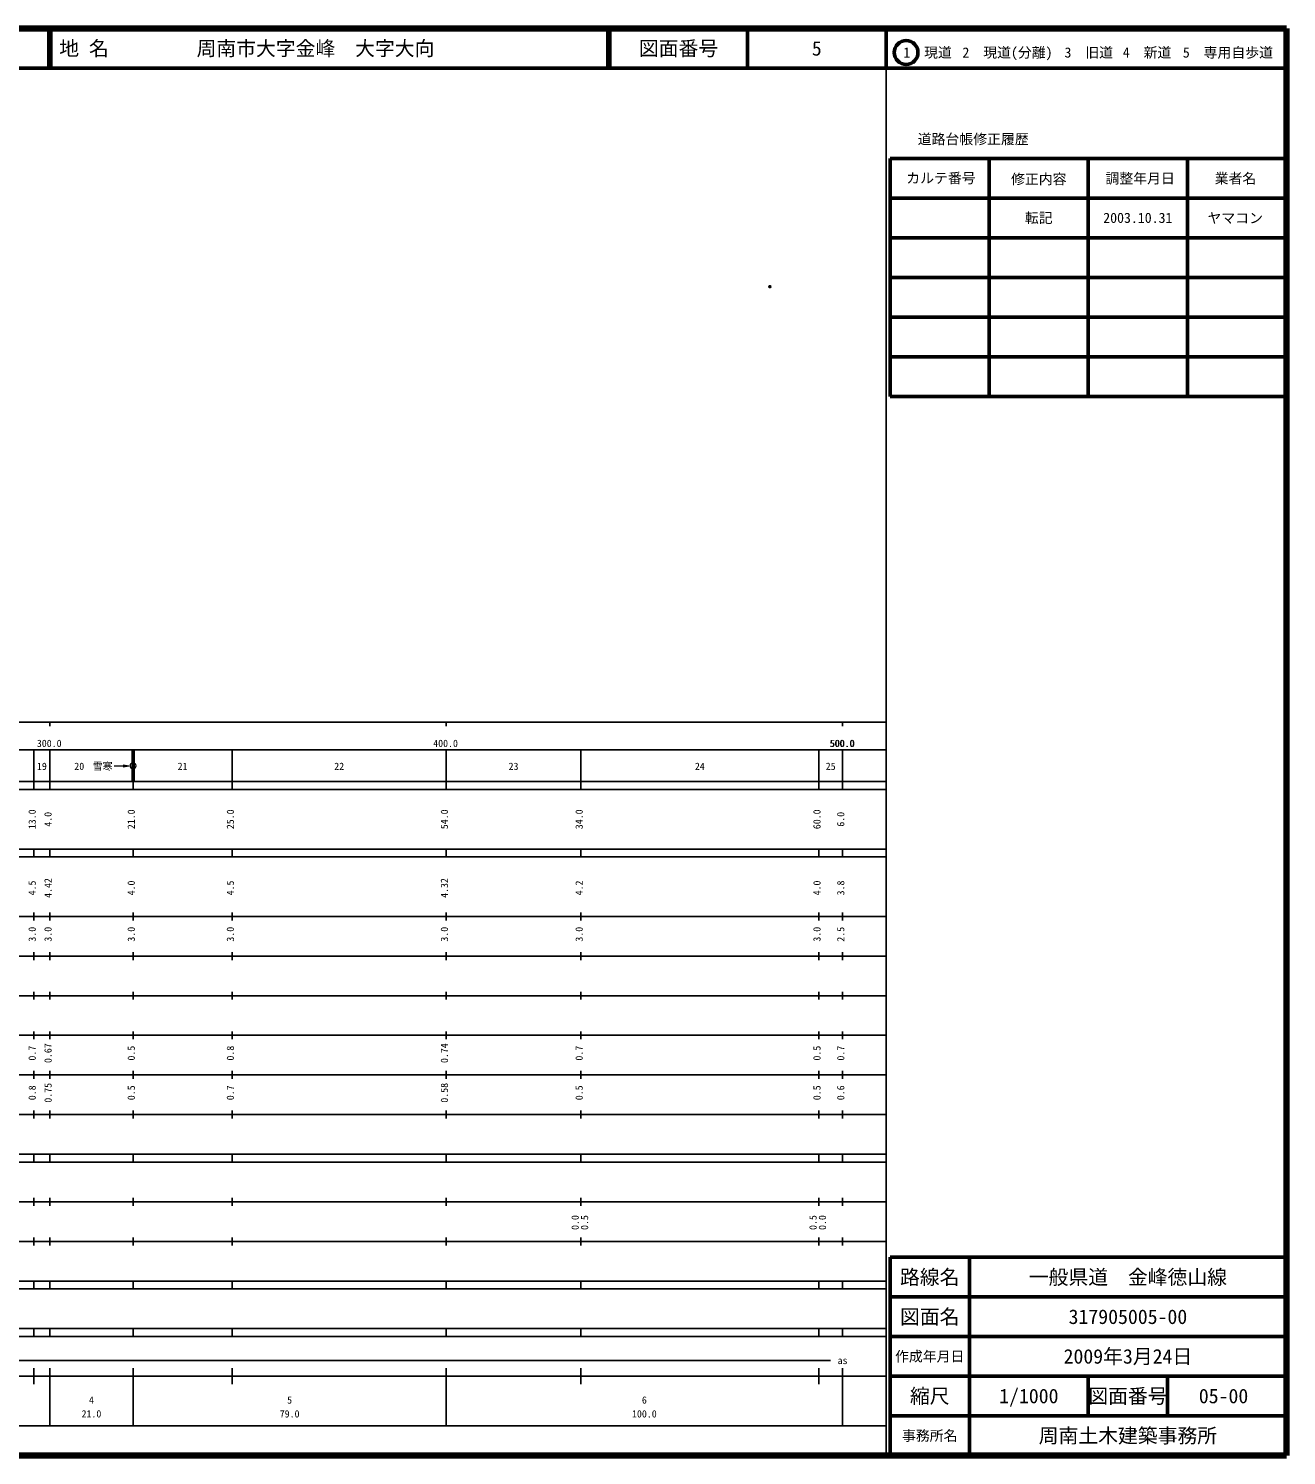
# Model space of a CAD drawing. Units: millimetres on the paper. Extents: x 40 to 680, y 20 to 380.
# Drawn here: x 362.6 to 680, y 20 to 380 of the extents above; entities that cross this region are included whole.
import ezdxf
from ezdxf.enums import TextEntityAlignment as Align

# ---------------------------------------------------------------- set-up
doc = ezdxf.new("R2010")
doc.units = ezdxf.units.MM
doc.header["$PDMODE"] = 32
doc.header["$PDSIZE"] = 0.5
doc.layers.add('M-OTRS', color=6, linetype='Continuous')
doc.layers.add('M-TTL-TXT', color=7, linetype='Continuous')
for name, color, linetype, lineweight in [('M-TTL', 2, 'Continuous', 140), ('M-TTL-BAND', 7, 'Continuous', 25), ('M-TTL-FRAM', 2, 'Continuous', 50), ('M-TTL-LINE', 7, 'Continuous', 50)]:
    doc.layers.add(name, color=color, linetype=linetype, lineweight=lineweight)
doc.styles.add('ＭＳ ゴシック', font='')
doc.styles.get('ＭＳ ゴシック').set_extended_font_data('MS Gothic')

msp = doc.modelspace()

# ---------------------------------------------------------------- linework, layer by layer
at = {"layer": 'M-OTRS'}
msp.add_point((549.677, 314.877), dxfattribs=at)
at = {"layer": 'M-TTL'}
for p, q in [((680, 380), (40, 380)), ((680, 20), (680, 380)), ((40, 20), (680, 20))]:
    msp.add_line(p, q, dxfattribs=at)
at = {"layer": 'M-TTL-BAND'}
for p, q in [((579, 20), (579, 370)), ((40, 205), (579, 205)), ((368, 205), (368, 204)), ((468, 205), (468, 204)), ((568, 205), (568, 204)), ((68, 198), (579, 198)), ((364, 188), (364, 198)), ((368, 188), (368, 198)), ((414, 188), (414, 198)), ((468, 188), (468, 198)), ((502, 188), (502, 198)), ((562, 188), (562, 198)), ((568, 188), (568, 198)), ((40, 190), (579, 190)), ((40, 188), (579, 188)), ((389, 188), (389, 190)), ((40, 173), (579, 173)), ((364, 171), (364, 173)), ((368, 171), (368, 173)), ((389, 171), (389, 173)), ((414, 171), (414, 173)), ((468, 171), (468, 173)), ((502, 171), (502, 173)), ((562, 171), (562, 173)), ((568, 171), (568, 173)), ((40, 171), (579, 171)), ((40, 156), (579, 156)), ((364, 155), (364, 157)), ((368, 155), (368, 157)), ((389, 155), (389, 157)), ((414, 155), (414, 157)), ((468, 155), (468, 157)), ((502, 155), (502, 157)), ((562, 155), (562, 157)), ((568, 155), (568, 157)), ((46, 146), (579, 146)), ((364, 145), (364, 147)), ((368, 145), (368, 147)), ((389, 145), (389, 147)), ((414, 145), (414, 147)), ((468, 145), (468, 147)), ((502, 145), (502, 147)), ((562, 145), (562, 147)), ((568, 145), (568, 147)), ((364, 135), (364, 137)), ((368, 135), (368, 137)), ((389, 135), (389, 137)), ((414, 135), (414, 137)), ((468, 135), (468, 137)), ((502, 135), (502, 137)), ((562, 135), (562, 137)), ((568, 135), (568, 137)), ((52, 136), (579, 136)), ((46, 126), (579, 126)), ((364, 125), (364, 127)), ((368, 125), (368, 127)), ((389, 125), (389, 127)), ((414, 125), (414, 127)), ((468, 125), (468, 127)), ((502, 125), (502, 127)), ((562, 125), (562, 127)), ((568, 125), (568, 127)), ((52, 116), (579, 116)), ((364, 115), (364, 117)), ((368, 115), (368, 117)), ((389, 115), (389, 117)), ((414, 115), (414, 117)), ((468, 115), (468, 117)), ((502, 115), (502, 117)), ((562, 115), (562, 117)), ((568, 115), (568, 117)), ((46, 106), (579, 106)), ((364, 105), (364, 107)), ((368, 105), (368, 107)), ((389, 105), (389, 107)), ((414, 105), (414, 107)), ((468, 105), (468, 107)), ((502, 105), (502, 107)), ((562, 105), (562, 107)), ((568, 105), (568, 107)), ((40, 96), (579, 96)), ((40, 94), (579, 94)), ((364, 94), (364, 96)), ((368, 94), (368, 96)), ((389, 94), (389, 96)), ((414, 94), (414, 96)), ((468, 94), (468, 96)), ((502, 94), (502, 96)), ((562, 94), (562, 96)), ((568, 94), (568, 96)), ((49, 84), (579, 84)), ((364, 83), (364, 85)), ((368, 83), (368, 85)), ((389, 83), (389, 85)), ((414, 83), (414, 85)), ((468, 83), (468, 85)), ((502, 83), (502, 85)), ((562, 83), (562, 85)), ((568, 83), (568, 85)), ((40, 74), (579, 74)), ((364, 73), (364, 75)), ((368, 73), (368, 75)), ((389, 73), (389, 75)), ((414, 73), (414, 75)), ((468, 73), (468, 75)), ((502, 73), (502, 75)), ((562, 73), (562, 75)), ((568, 73), (568, 75)), ((40, 64), (579, 64)), ((40, 62), (579, 62)), ((364, 62), (364, 64)), ((368, 62), (368, 64)), ((389, 62), (389, 64)), ((414, 62), (414, 64)), ((468, 62), (468, 64)), ((502, 62), (502, 64)), ((562, 62), (562, 64)), ((568, 62), (568, 64)), ((40, 52), (579, 52)), ((364, 50), (364, 52)), ((368, 50), (368, 52)), ((389, 50), (389, 52)), ((414, 50), (414, 52)), ((468, 50), (468, 52)), ((502, 50), (502, 52)), ((562, 50), (562, 52)), ((568, 50), (568, 52)), ((40, 50), (579, 50)), ((71, 44), (565, 44)), ((40, 40), (579, 40)), ((364, 38), (364, 42)), ((368, 27.5), (368, 42)), ((389, 27.5), (389, 42)), ((414, 38), (414, 42)), ((468, 27.5), (468, 42)), ((502, 38), (502, 42)), ((562, 38), (562, 42)), ((568, 27.5), (568, 42)), ((68, 27.5), (579, 27.5))]:
    msp.add_line(p, q, dxfattribs=at)
at = {"layer": 'M-TTL-BAND', "lineweight": 50}
msp.add_line((389, 190), (389, 198), dxfattribs=at)
at = {"layer": 'M-TTL-BAND', "lineweight": 13}
for q in [(384.263, 193.899), (386.519, 194.159), (386.519, 193.639)]:
    msp.add_line((387.997, 193.899), q, dxfattribs=at)
msp.add_lwpolyline([(389.75, 194, 1), (388.25, 194, 1)], format="xyb", close=True, dxfattribs=at)
at = {"layer": 'M-TTL-FRAM'}
for p, q in [((580, 347.197), (580, 287.197)), ((580, 347.197), (680, 347.197)), ((580, 287.197), (680, 287.197)), ((680, 70), (580, 70)), ((580, 70), (580, 20))]:
    msp.add_line(p, q, dxfattribs=at)
at = {"layer": 'M-TTL-LINE'}
for p, q in [((367.75, 380), (367.75, 370)), ((368.25, 380), (368.25, 370)), ((508.747, 380), (508.747, 370)), ((509.247, 380), (509.247, 370)), ((543.997, 380), (543.997, 370)), ((579, 380), (579, 370)), ((40, 370), (680, 370)), ((605, 347.197), (605, 287.197)), ((630, 347.197), (630, 287.197)), ((655, 347.197), (655, 287.197)), ((580, 337.197), (680, 337.197)), ((580, 327.197), (680, 327.197)), ((580, 317.197), (680, 317.197)), ((580, 307.197), (680, 307.197)), ((580, 297.197), (680, 297.197)), ((600, 70), (600, 20)), ((680, 60), (580, 60)), ((680, 50), (580, 50)), ((680, 40), (580, 40)), ((630, 40), (630, 30)), ((650, 40), (650, 30)), ((680, 30), (580, 30))]:
    msp.add_line(p, q, dxfattribs=at)
msp.add_circle((584.031, 373.958), 3, dxfattribs=at)

# ---------------------------------------------------------------- texts
at = {"layer": 'M-TTL-BAND', "style": 'ＭＳ ゴシック'}
for s, p in [('300.0', (367.844, 198.195)), ('400.0', (467.844, 198.195)), ('500.0', (567.844, 198.195)), ('500.0', (568, 198.195)), ('19', (366, 192.405)), ('20', (375.428, 192.405)), ('雪寒', (381.333, 192.405)), ('21', (401.5, 192.405)), ('22', (441, 192.405)), ('23', (485, 192.405)), ('24', (532, 192.405)), ('25', (565, 192.405)), ('as', (568, 42.5)), ('4', (378.5, 32.523)), ('5', (428.5, 32.523)), ('6', (518, 32.523)), ('21.0', (378.5, 29.033)), ('79.0', (428.5, 29.033)), ('100.0', (518, 29.033))]:
    msp.add_text(s, height=1.833, dxfattribs=at).set_placement(p, align=Align.BOTTOM_CENTER)
for s, p in [('13.0', (365, 180.5)), ('4.0', (369, 180.5)), ('21.0', (390, 180.5)), ('25.0', (415, 180.5)), ('54.0', (469, 180.5)), ('34.0', (503, 180.5)), ('60.0', (563, 180.5)), ('6.0', (569, 180.5)), ('4.5', (365, 163.174)), ('4.42', (369, 163.174)), ('4.0', (390, 163.174)), ('4.5', (415, 163.174)), ('4.32', (469, 163.174)), ('4.2', (503, 163.174)), ('4.0', (563, 163.174)), ('3.8', (569, 163.174)), ('3.0', (365, 151.5)), ('3.0', (369, 151.5)), ('3.0', (390, 151.5)), ('3.0', (415, 151.5)), ('3.0', (469, 151.5)), ('3.0', (503, 151.5)), ('3.0', (563, 151.5)), ('2.5', (569, 151.5)), ('0.7', (365, 121.5)), ('0.67', (369, 121.5)), ('0.5', (390, 121.5)), ('0.8', (415, 121.5)), ('0.74', (469, 121.5)), ('0.7', (503, 121.5)), ('0.5', (563, 121.5)), ('0.7', (569, 121.5)), ('0.8', (365, 111.5)), ('0.75', (369, 111.5)), ('0.5', (390, 111.5)), ('0.7', (415, 111.5)), ('0.58', (469, 111.5)), ('0.5', (503, 111.5)), ('0.5', (563, 111.5)), ('0.6', (569, 111.5)), ('0.0', (502, 78.764)), ('0.5', (504.37, 78.764)), ('0.5', (562, 78.764)), ('0.0', (564.37, 78.764))]:
    msp.add_text(s, height=1.833, rotation=90, dxfattribs=at).set_placement(p, align=Align.BOTTOM_CENTER)
at = {"layer": 'M-TTL-TXT', "style": 'ＭＳ ゴシック'}
for s, p in [('地 名', (370.38, 375)), ('周南市大字金峰\u3000大字大向', (405.024, 375))]:
    msp.add_text(s, height=3.666, dxfattribs=at).set_placement(p, align=Align.MIDDLE_LEFT)
for s, height, p in [('図面番号', 3.666, (526.622, 375)), ('5', 3.666, (561.497, 375)), ('1\u3000現道', 2.566, (589.448, 373.958)), ('2\u3000現道(分離)', 2.566, (609.619, 373.958)), ('3\u3000旧道', 2.566, (630.121, 373.958)), ('4\u3000新道', 2.566, (644.824, 373.958)), ('5\u3000専用自歩道', 2.566, (665.228, 373.958)), ('道路台帳修正履歴', 2.566, (600.968, 352.113)), ('カルテ番号', 2.566, (592.839, 342.277)), ('修正内容', 2.566, (617.509, 342.023)), ('調整年月日', 2.566, (643.089, 342.197)), ('業者名', 2.566, (667.134, 342.197)), ('転記', 2.566, (617.5, 332.245)), ('2003.10.31', 2.566, (642.5, 332.245)), ('ヤマコン', 2.566, (667.077, 332.189)), ('路線名', 3.666, (590, 65)), ('路線名', 3.666, (590, 65)), ('一般県道\u3000金峰徳山線', 3.666, (640, 65)), ('図面名', 3.666, (590, 55)), ('図面名', 3.666, (590, 55)), ('317905005-00', 3.666, (640, 55)), ('2009年3月24日', 3.666, (640, 45)), ('作成年月日', 2.566, (590, 45)), ('作成年月日', 2.566, (590, 45)), ('縮尺', 3.666, (590, 35)), ('縮尺', 3.666, (590, 35)), ('1/1000', 3.666, (615, 35)), ('図面番号', 3.666, (640, 35)), ('図面番号', 3.666, (640, 35)), ('05-00', 3.666, (664.125, 35)), ('事務所名', 2.566, (590, 25)), ('事務所名', 2.566, (590, 25)), ('周南土木建築事務所', 3.666, (640, 25))]:
    msp.add_text(s, height=height, dxfattribs=at).set_placement(p, align=Align.MIDDLE_CENTER)

doc.saveas('drawing.dxf')
